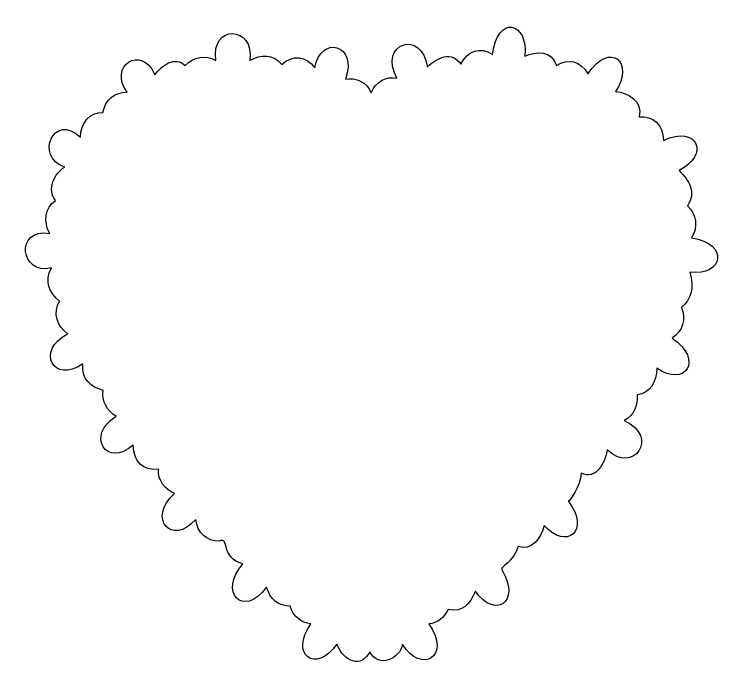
# Model space of a CAD drawing. Header units: centimetres. Extents: x -13.7 to 11.3, y -3.9 to 7.4.
# Drawn here: x -13.66 to -1.44, y -3.93 to 7.35 of the extents above; entities that cross this region are included whole.
import ezdxf

# ---------------------------------------------------------------- set-up
doc = ezdxf.new("R2010")
doc.units = ezdxf.units.CM
doc.header["$MEASUREMENT"] = 0
doc.layers.add('Layer 1', color=7, linetype='Continuous')

msp = doc.modelspace()

# ---------------------------------------------------------------- linework, layer by layer
at = {"layer": 'Layer 1', "color": 88}
msp.add_open_spline([(-5.49209, 6.65911), (-5.70597, 6.80307), (-5.92742, 6.72255), (-6.03415, 6.49137), (-6.03415, 6.49137), (-6.18124, 6.72939), (-6.45025, 6.60327), (-6.60569, 6.44773), (-6.60569, 6.44773), (-6.69568, 7.09203), (-7.45254, 6.86265), (-7.12468, 6.25272), (-7.12468, 6.25272), (-7.32004, 6.295), (-7.48322, 6.19286), (-7.56679, 6.00725), (-7.56679, 6.00725), (-7.64437, 6.19497), (-7.823, 6.26823), (-8.00505, 6.23772), (-8.00505, 6.23772), (-7.78617, 6.84982), (-8.44111, 6.98812), (-8.52533, 6.43273), (-8.52533, 6.43273), (-8.67778, 6.63779), (-8.91269, 6.66461), (-9.08918, 6.48592), (-9.08918, 6.48592), (-9.231, 6.66957), (-9.45687, 6.66388), (-9.63893, 6.55683), (-9.63893, 6.55683), (-9.55424, 7.1598), (-10.312, 7.17866), (-10.21687, 6.55547), (-10.21687, 6.55547), (-10.39791, 6.66119), (-10.59641, 6.62332), (-10.73971, 6.47228), (-10.73971, 6.47228), (-10.9246, 6.6392), (-11.1404, 6.47475), (-11.25999, 6.31272), (-11.25999, 6.31272), (-11.49004, 6.84293), (-12.06569, 6.45614), (-11.73285, 6.01406), (-11.73285, 6.01406), (-11.94721, 6.02503), (-12.10735, 5.88751), (-12.14805, 5.66631), (-12.14805, 5.66631), (-12.3751, 5.68959), (-12.52616, 5.47838), (-12.52993, 5.25037), (-12.52993, 5.25037), (-12.99184, 5.67907), (-13.32064, 4.91646), (-12.79776, 4.7376), (-12.79776, 4.7376), (-12.97484, 4.63316), (-13.11118, 4.35279), (-12.95538, 4.1662), (-12.95538, 4.1662), (-13.1388, 4.03871), (-13.16748, 3.79769), (-13.05661, 3.60434), (-13.05661, 3.60434), (-13.66069, 3.70414), (-13.55928, 2.87614), (-13.02714, 3.01793), (-13.02714, 3.01793), (-13.15299, 2.77955), (-13.06242, 2.59764), (-12.88746, 2.44789), (-12.88746, 2.44789), (-13.00417, 2.24804), (-12.93032, 2.01878), (-12.75291, 1.89284), (-12.75291, 1.89284), (-13.30106, 1.59806), (-12.99501, 1.03124), (-12.49149, 1.37735), (-12.49149, 1.37735), (-12.51393, 1.12115), (-12.3585, 0.97964), (-12.14036, 0.92459), (-12.14036, 0.92459), (-12.17033, 0.73484), (-12.07541, 0.57466), (-11.92379, 0.4841), (-11.92379, 0.4841), (-12.44999, 0.15088), (-12.08125, -0.40799), (-11.63034, -0.0123), (-11.63034, -0.0123), (-11.6296, -0.28633), (-11.45052, -0.45435), (-11.19976, -0.42006), (-11.19976, -0.42006), (-11.21019, -0.61917), (-11.08955, -0.76598), (-10.92296, -0.83463), (-10.92296, -0.83463), (-11.39824, -1.25265), (-10.97287, -1.75212), (-10.56159, -1.27785), (-10.56159, -1.27785), (-10.5353, -1.5075), (-10.37427, -1.65163), (-10.16049, -1.65015), (-10.16049, -1.65015), (-9.98019, -1.55642), (-10.1434, -1.93832), (-9.75811, -2.03745), (-9.75811, -2.03745), (-10.18353, -2.5063), (-9.74842, -2.98787), (-9.3506, -2.43157), (-9.3506, -2.43157), (-9.30035, -2.63939), (-9.14569, -2.7595), (-8.94693, -2.76023), (-8.94693, -2.76023), (-8.89947, -2.93616), (-8.76043, -3.0418), (-8.59453, -3.06162), (-8.59453, -3.06162), (-8.96993, -3.57637), (-8.51199, -3.92847), (-8.14986, -3.40801), (-8.14986, -3.40801), (-8.03082, -3.71482), (-7.73639, -3.82315), (-7.58857, -3.5362), (-7.58857, -3.5362), (-7.44341, -3.83093), (-7.06981, -3.65445), (-7.02857, -3.40801), (-7.02857, -3.40801), (-6.71894, -3.92707), (-6.18034, -3.6203), (-6.58262, -3.06162), (-6.58262, -3.06162), (-6.43023, -3.0528), (-6.31907, -2.95094), (-6.24815, -2.81342), (-6.24815, -2.81342), (-6.01038, -2.87292), (-5.87321, -2.7254), (-5.78554, -2.50521), (-5.78554, -2.50521), (-5.4676, -2.97432), (-4.99533, -2.70618), (-5.33062, -2.14246), (-5.33062, -2.14246), (-5.39115, -2.10145), (-5.11968, -1.99691), (-5.05638, -1.73743), (-5.05638, -1.73743), (-4.81836, -1.82865), (-4.66731, -1.58989), (-4.61043, -1.38149), (-4.61043, -1.38149), (-4.23966, -1.80702), (-3.80389, -1.48015), (-4.20036, -0.96283), (-4.20036, -0.96283), (-4.18423, -0.99344), (-3.98623, -0.70448), (-3.98123, -0.48688), (-3.98123, -0.48688), (-3.72476, -0.61053), (-3.56841, -0.31948), (-3.53528, -0.08731), (-3.53528, -0.08731), (-3.08723, -0.52621), (-2.63365, 0.13663), (-3.24182, 0.4091), (-3.24182, 0.4091), (-3.08091, 0.49808), (-3.01054, 0.66208), (-3.02525, 0.84958), (-3.02525, 0.84958), (-2.78234, 0.87899), (-2.70191, 1.06584), (-2.68566, 1.30371), (-2.68566, 1.30371), (-2.20496, 0.96938), (-1.87336, 1.4375), (-2.42424, 1.8192), (-2.42424, 1.8192), (-2.2427, 1.93596), (-2.1868, 2.14257), (-2.26662, 2.34561), (-2.26662, 2.34561), (-2.09402, 2.47061), (-2.05029, 2.68243), (-2.12181, 2.94429), (-2.12181, 2.94429), (-1.55274, 2.86342), (-1.44217, 3.43833), (-2.09362, 3.52933), (-2.09362, 3.52933), (-1.9771, 3.71846), (-2.00952, 3.93013), (-2.1641, 4.07755), (-2.1641, 4.07755), (-2.01192, 4.29802), (-2.12301, 4.50088), (-2.30763, 4.67896), (-2.30763, 4.67896), (-1.78452, 4.93635), (-1.97746, 5.47092), (-2.57546, 5.19173), (-2.57546, 5.19173), (-2.57264, 5.4588), (-2.75193, 5.61622), (-2.99065, 5.5954), (-2.99065, 5.5954), (-2.91595, 5.86655), (-3.17993, 6.00555), (-3.39047, 6.0277), (-3.39047, 6.0277), (-3.05665, 6.52379), (-3.48457, 6.89983), (-3.86334, 6.32772), (-3.86334, 6.32772), (-3.98426, 6.54997), (-4.20399, 6.60307), (-4.40155, 6.46955), (-4.40155, 6.46955), (-4.47271, 6.73243), (-4.75143, 6.71145), (-4.94233, 6.63184), (-4.94233, 6.63184), (-4.87572, 7.22059), (-5.41045, 7.34521), (-5.49209, 6.65911)], degree=3, knots=[0, 0, 0, 0, 0.01639344, 0.01639344, 0.01639344, 0.01639344, 0.03278689, 0.03278689, 0.03278689, 0.03278689, 0.04918033, 0.04918033, 0.04918033, 0.04918033, 0.06557377, 0.06557377, 0.06557377, 0.06557377, 0.08196721, 0.08196721, 0.08196721, 0.08196721, 0.09836066, 0.09836066, 0.09836066, 0.09836066, 0.1147541, 0.1147541, 0.1147541, 0.1147541, 0.13114754, 0.13114754, 0.13114754, 0.13114754, 0.14754098, 0.14754098, 0.14754098, 0.14754098, 0.16393443, 0.16393443, 0.16393443, 0.16393443, 0.18032787, 0.18032787, 0.18032787, 0.18032787, 0.19672131, 0.19672131, 0.19672131, 0.19672131, 0.21311475, 0.21311475, 0.21311475, 0.21311475, 0.2295082, 0.2295082, 0.2295082, 0.2295082, 0.24590164, 0.24590164, 0.24590164, 0.24590164, 0.26229508, 0.26229508, 0.26229508, 0.26229508, 0.27868852, 0.27868852, 0.27868852, 0.27868852, 0.29508197, 0.29508197, 0.29508197, 0.29508197, 0.31147541, 0.31147541, 0.31147541, 0.31147541, 0.32786885, 0.32786885, 0.32786885, 0.32786885, 0.3442623, 0.3442623, 0.3442623, 0.3442623, 0.36065574, 0.36065574, 0.36065574, 0.36065574, 0.37704918, 0.37704918, 0.37704918, 0.37704918, 0.39344262, 0.39344262, 0.39344262, 0.39344262, 0.40983607, 0.40983607, 0.40983607, 0.40983607, 0.42622951, 0.42622951, 0.42622951, 0.42622951, 0.44262295, 0.44262295, 0.44262295, 0.44262295, 0.45901639, 0.45901639, 0.45901639, 0.45901639, 0.47540984, 0.47540984, 0.47540984, 0.47540984, 0.49180328, 0.49180328, 0.49180328, 0.49180328, 0.50819672, 0.50819672, 0.50819672, 0.50819672, 0.52459016, 0.52459016, 0.52459016, 0.52459016, 0.54098361, 0.54098361, 0.54098361, 0.54098361, 0.55737705, 0.55737705, 0.55737705, 0.55737705, 0.57377049, 0.57377049, 0.57377049, 0.57377049, 0.59016393, 0.59016393, 0.59016393, 0.59016393, 0.60655738, 0.60655738, 0.60655738, 0.60655738, 0.62295082, 0.62295082, 0.62295082, 0.62295082, 0.63934426, 0.63934426, 0.63934426, 0.63934426, 0.6557377, 0.6557377, 0.6557377, 0.6557377, 0.67213115, 0.67213115, 0.67213115, 0.67213115, 0.68852459, 0.68852459, 0.68852459, 0.68852459, 0.70491803, 0.70491803, 0.70491803, 0.70491803, 0.72131148, 0.72131148, 0.72131148, 0.72131148, 0.73770492, 0.73770492, 0.73770492, 0.73770492, 0.75409836, 0.75409836, 0.75409836, 0.75409836, 0.7704918, 0.7704918, 0.7704918, 0.7704918, 0.78688525, 0.78688525, 0.78688525, 0.78688525, 0.80327869, 0.80327869, 0.80327869, 0.80327869, 0.81967213, 0.81967213, 0.81967213, 0.81967213, 0.83606557, 0.83606557, 0.83606557, 0.83606557, 0.85245902, 0.85245902, 0.85245902, 0.85245902, 0.86885246, 0.86885246, 0.86885246, 0.86885246, 0.8852459, 0.8852459, 0.8852459, 0.8852459, 0.90163934, 0.90163934, 0.90163934, 0.90163934, 0.91803279, 0.91803279, 0.91803279, 0.91803279, 0.93442623, 0.93442623, 0.93442623, 0.93442623, 0.95081967, 0.95081967, 0.95081967, 0.95081967, 0.96721311, 0.96721311, 0.96721311, 0.96721311, 1, 1, 1, 1], dxfattribs=at)

doc.saveas('drawing.dxf')
